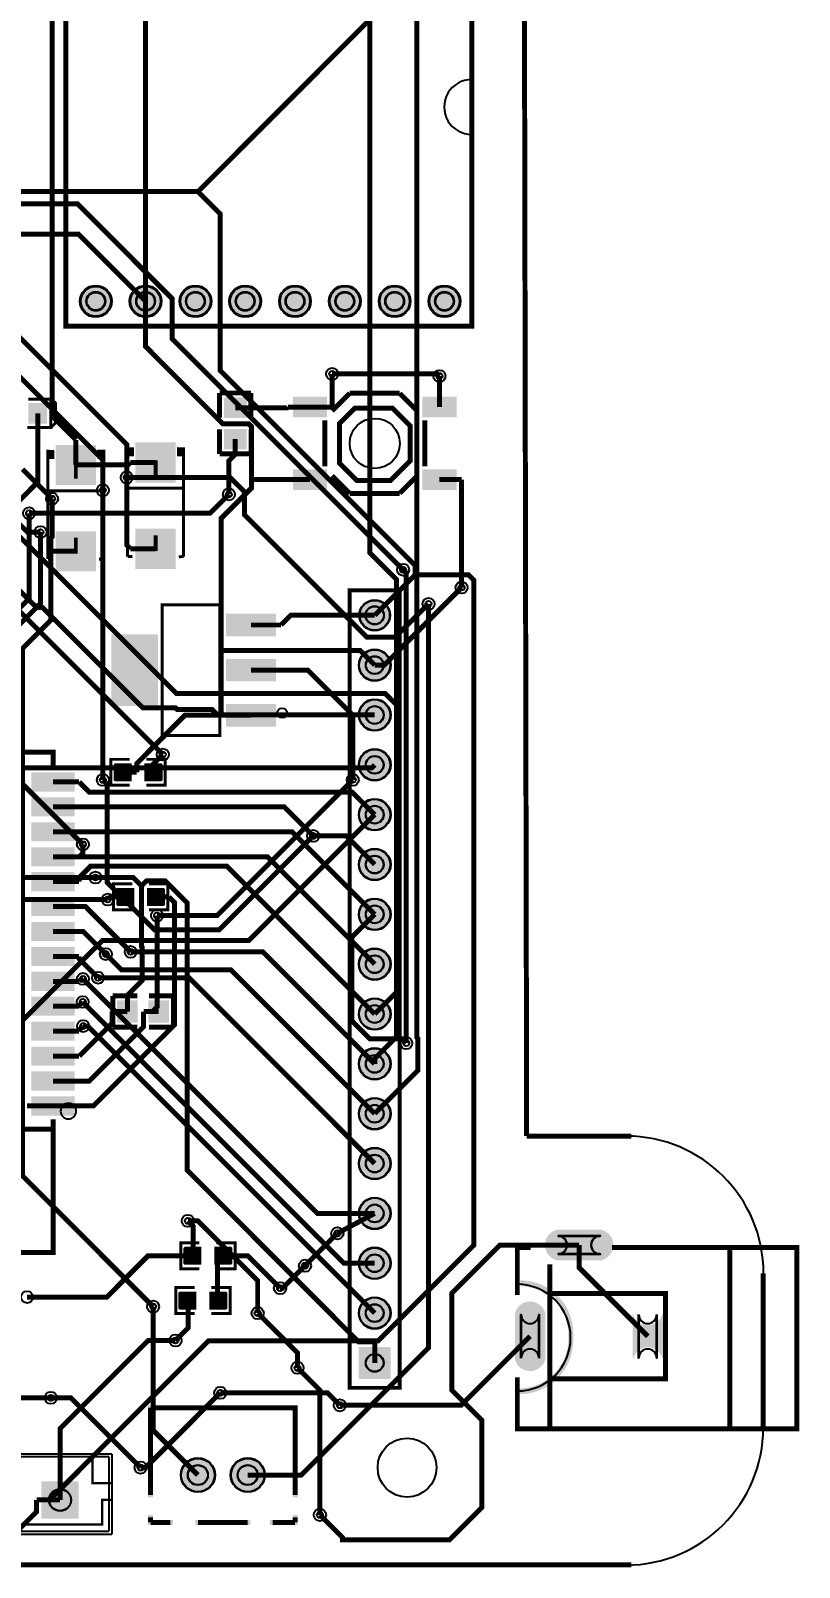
# Model space of a CAD drawing. Header units: millimetres. Extents: x -90 to -2, y -24 to 97.
# Drawn here: x -41.5 to -2.4, y -24.1 to 54.2 of the extents above; entities that cross this region are included whole.
import ezdxf

# ---------------------------------------------------------------- set-up
doc = ezdxf.new("R2010")
doc.units = ezdxf.units.MM
for name, color, linetype, true_color in [('BoardOutLine', 7, 'Continuous', 0xff00ff), ('BottomLayer', 7, 'Continuous', 0x0000ff), ('BottomSolderMaskLayer', 7, 'Continuous', 0xaa00ff), ('Document', 7, 'Continuous', 0xffffff), ('Hole', 7, 'Continuous', 0x222222), ('Multi-Layer', 7, 'Continuous', 0xc0c0c0), ('TopLayer', 7, 'Continuous', 0xff0000), ('TopPasteMaskLayer', 7, 'Continuous', 0x808080), ('TopSilkLayer', 7, 'Continuous', 0xffcc00), ('TopSolderMaskLayer', 7, 'Continuous', 0x800080)]:
    doc.layers.add(name, color=color, linetype=linetype, true_color=true_color)

msp = doc.modelspace()

# ---------------------------------------------------------------- hatches: boundary and pattern name
at = {"layer": 'BottomSolderMaskLayer'}
for points in [[(-39.04, 40.386, 1), (-37.414, 40.386, 1)], [(-36.5, 40.386, 1), (-34.874, 40.386, 1)], [(-33.96, 40.386, 1), (-32.334, 40.386, 1)], [(-31.42, 40.386, 1), (-29.794, 40.386, 1)], [(-28.88, 40.386, 1), (-27.254, 40.386, 1)], [(-26.34, 40.386, 1), (-24.714, 40.386, 1)], [(-23.8, 40.386, 1), (-22.174, 40.386, 1)], [(-21.26, 40.386, 1), (-19.634, 40.386, 1)], [(-24.79, 24.384, 1), (-23.216, 24.384, 1)], [(-24.816, 21.844, 1), (-23.19, 21.844, 1)], [(-24.816, 19.304, 1), (-23.19, 19.304, 1)], [(-24.816, 16.764, 1), (-23.19, 16.764, 1)], [(-24.816, 14.224, 1), (-23.19, 14.224, 1)], [(-24.816, 11.684, 1), (-23.19, 11.684, 1)], [(-24.816, 9.144, 1), (-23.19, 9.144, 1)], [(-24.816, 6.604, 1), (-23.19, 6.604, 1)], [(-24.816, 4.064, 1), (-23.19, 4.064, 1)], [(-24.816, 1.524, 1), (-23.19, 1.524, 1)], [(-24.816, -1.016, 1), (-23.19, -1.016, 1)], [(-24.816, -3.556, 1), (-23.19, -3.556, 1)], [(-24.816, -6.096, 1), (-23.19, -6.096, 1)], [(-14.719, -8.483, -0.785398), (-14.719, -6.932), (-12.444, -6.932, -0.785398), (-12.444, -8.483)], [(-24.816, -8.636, 1), (-23.19, -8.636, 1)], [(-24.816, -11.176, 1), (-23.19, -11.176, 1)], [(-15.305, -13.524, -0.785398), (-16.856, -13.524), (-16.856, -11.193, -0.785398), (-15.305, -11.193)], [(-9.306, -11.193, -0.785398), (-10.857, -11.193), (-10.857, -13.524, -0.785398), (-9.306, -13.524)], [(-24.816, -14.529), (-24.816, -12.903), (-23.19, -12.903), (-23.19, -14.529)], [(-33.895, -19.431, 1), (-32.145, -19.431, 1)], [(-31.355, -19.431, 1), (-29.605, -19.431, 1)], [(-39.095, -21.651), (-40.995, -21.651), (-40.995, -19.751), (-39.095, -19.751)]]:
    msp.add_hatch(color=256, dxfattribs=at).paths.add_polyline_path(points)
at = {"layer": 'Document'}
for points in [[(-39.344, 32.163), (-39.142, 32.163), (-39.142, 31.353), (-39.344, 31.353)], [(-35.28, 32.29), (-35.078, 32.29), (-35.078, 31.48), (-35.28, 31.48)], [(-39.344, 27.528), (-39.142, 27.528), (-39.142, 28.338), (-39.344, 28.338)], [(-35.28, 27.655), (-35.078, 27.655), (-35.078, 28.465), (-35.28, 28.465)], [(-39.918, 27.831), (-38.568, 27.831), (-38.568, 28.034), (-39.918, 28.034)], [(-35.854, 27.958), (-34.504, 27.958), (-34.504, 28.161), (-35.854, 28.161)], [(-16.631, -15.008), (-16.559, -15.007), (-16.488, -15.004), (-16.417, -14.999), (-16.346, -14.992), (-16.275, -14.983), (-16.204, -14.972), (-16.134, -14.959), (-16.065, -14.943), (-15.995, -14.926), (-15.926, -14.907), (-15.858, -14.886), (-15.791, -14.863), (-15.724, -14.838), (-15.658, -14.811), (-15.592, -14.782), (-15.528, -14.752), (-15.464, -14.719), (-15.401, -14.685), (-15.34, -14.649), (-15.279, -14.612), (-15.22, -14.572), (-15.161, -14.531), (-15.104, -14.488), (-15.048, -14.444), (-14.994, -14.398), (-14.94, -14.35), (-14.888, -14.301), (-14.838, -14.251), (-14.789, -14.199), (-14.741, -14.146), (-14.695, -14.091), (-14.651, -14.035), (-14.608, -13.978), (-14.567, -13.92), (-14.528, -13.86), (-14.49, -13.799), (-14.454, -13.738), (-14.42, -13.675), (-14.387, -13.611), (-14.357, -13.547), (-14.328, -13.482), (-14.301, -13.415), (-14.276, -13.349), (-14.253, -13.281), (-14.232, -13.213), (-14.213, -13.144), (-14.196, -13.075), (-14.181, -13.005), (-14.167, -12.935), (-14.156, -12.864), (-14.147, -12.793), (-14.14, -12.722), (-14.135, -12.651), (-14.132, -12.58), (-14.131, -12.508), (-14.131, -12.358), (-14.131, -12.258), (-14.132, -12.187), (-14.135, -12.116), (-14.14, -12.045), (-14.147, -11.974), (-14.157, -11.903), (-14.168, -11.833), (-14.181, -11.763), (-14.197, -11.693), (-14.214, -11.624), (-14.234, -11.556), (-14.255, -11.488), (-14.279, -11.42), (-14.304, -11.354), (-14.331, -11.288), (-14.36, -11.223), (-14.391, -11.159), (-14.424, -11.096), (-14.459, -11.033), (-14.496, -10.972), (-14.534, -10.912), (-14.574, -10.853), (-14.616, -10.795), (-14.659, -10.739), (-14.704, -10.684), (-14.751, -10.63), (-14.799, -10.577), (-14.848, -10.526), (-14.899, -10.476), (-14.952, -10.428), (-15.006, -10.382), (-15.061, -10.337), (-15.118, -10.293), (-15.176, -10.251), (-15.234, -10.211), (-15.295, -10.173), (-15.356, -10.137), (-15.418, -10.102), (-15.481, -10.069), (-15.545, -10.038), (-15.61, -10.009), (-15.676, -9.982), (-15.743, -9.956), (-15.81, -9.933), (-15.878, -9.911), (-15.947, -9.892), (-16.016, -9.874), (-16.085, -9.859), (-16.155, -9.846), (-16.226, -9.834), (-16.296, -9.825), (-16.367, -9.818), (-16.438, -9.813), (-16.51, -9.809), (-16.581, -9.808), (-16.581, -9.508), (-16.506, -9.509), (-16.432, -9.513), (-16.358, -9.518), (-16.284, -9.525), (-16.21, -9.534), (-16.136, -9.545), (-16.063, -9.558), (-15.99, -9.574), (-15.918, -9.591), (-15.846, -9.61), (-15.775, -9.632), (-15.704, -9.655), (-15.634, -9.68), (-15.565, -9.707), (-15.496, -9.736), (-15.428, -9.767), (-15.362, -9.799), (-15.296, -9.834), (-15.231, -9.87), (-15.167, -9.908), (-15.104, -9.948), (-15.042, -9.99), (-14.982, -10.033), (-14.922, -10.078), (-14.864, -10.124), (-14.808, -10.172), (-14.752, -10.222), (-14.698, -10.273), (-14.645, -10.326), (-14.594, -10.38), (-14.545, -10.435), (-14.497, -10.492), (-14.45, -10.55), (-14.405, -10.609), (-14.362, -10.67), (-14.32, -10.732), (-14.281, -10.794), (-14.243, -10.858), (-14.206, -10.923), (-14.172, -10.989), (-14.139, -11.056), (-14.108, -11.124), (-14.079, -11.192), (-14.052, -11.262), (-14.027, -11.332), (-14.004, -11.402), (-13.983, -11.474), (-13.963, -11.546), (-13.946, -11.618), (-13.931, -11.691), (-13.918, -11.764), (-13.906, -11.838), (-13.897, -11.911), (-13.89, -11.985), (-13.885, -12.06), (-13.882, -12.134), (-13.881, -12.208), (-13.881, -12.358), (-13.881, -12.558), (-13.882, -12.634), (-13.885, -12.71), (-13.89, -12.785), (-13.897, -12.861), (-13.907, -12.936), (-13.918, -13.011), (-13.932, -13.086), (-13.947, -13.16), (-13.965, -13.233), (-13.985, -13.307), (-14.006, -13.379), (-14.03, -13.451), (-14.055, -13.523), (-14.083, -13.593), (-14.112, -13.663), (-14.144, -13.732), (-14.177, -13.8), (-14.212, -13.867), (-14.249, -13.933), (-14.288, -13.998), (-14.329, -14.062), (-14.371, -14.125), (-14.415, -14.187), (-14.461, -14.247), (-14.508, -14.307), (-14.557, -14.364), (-14.608, -14.421), (-14.66, -14.476), (-14.713, -14.53), (-14.768, -14.582), (-14.825, -14.632), (-14.883, -14.681), (-14.942, -14.729), (-15.002, -14.774), (-15.064, -14.818), (-15.127, -14.861), (-15.191, -14.901), (-15.256, -14.94), (-15.322, -14.977), (-15.389, -15.012), (-15.457, -15.045), (-15.526, -15.077), (-15.596, -15.106), (-15.667, -15.134), (-15.738, -15.159), (-15.81, -15.183), (-15.882, -15.205), (-15.956, -15.224), (-16.029, -15.242), (-16.104, -15.257), (-16.178, -15.271), (-16.253, -15.282), (-16.328, -15.292), (-16.404, -15.299), (-16.479, -15.304), (-16.555, -15.307), (-16.631, -15.308)], [(-35.56, -20.574), (-35.56, -15.875), (-27.94, -15.875), (-27.94, -20.574), (-28.194, -20.574), (-28.194, -16.129), (-35.306, -16.129), (-35.306, -20.574)], [(-34.29, -21.971), (-35.56, -21.971), (-35.56, -21.463), (-35.306, -21.463), (-35.306, -21.717), (-34.29, -21.717)], [(-33.147, -21.971), (-33.147, -21.717), (-30.353, -21.717), (-30.353, -21.971)], [(-29.337, -21.971), (-27.94, -21.971), (-27.94, -21.463), (-28.194, -21.463), (-28.194, -21.717), (-29.337, -21.717)]]:
    msp.add_hatch(color=256, dxfattribs=at).paths.add_polyline_path(points)
at = {"layer": 'Multi-Layer'}
for points in [[(-38.989, 40.386, 1), (-37.465, 40.386, 1)], [(-36.449, 40.386, 1), (-34.925, 40.386, 1)], [(-33.909, 40.386, 1), (-32.385, 40.386, 1)], [(-31.369, 40.386, 1), (-29.845, 40.386, 1)], [(-28.829, 40.386, 1), (-27.305, 40.386, 1)], [(-26.289, 40.386, 1), (-24.765, 40.386, 1)], [(-23.749, 40.386, 1), (-22.225, 40.386, 1)], [(-21.209, 40.386, 1), (-19.685, 40.386, 1)], [(-24.765, 24.384, 1), (-23.241, 24.384, 1)], [(-24.79, 21.844, 1), (-23.216, 21.844, 1)], [(-24.79, 19.304, 1), (-23.216, 19.304, 1)], [(-24.79, 16.764, 1), (-23.216, 16.764, 1)], [(-24.79, 14.224, 1), (-23.216, 14.224, 1)], [(-24.79, 11.684, 1), (-23.216, 11.684, 1)], [(-24.79, 9.144, 1), (-23.216, 9.144, 1)], [(-24.79, 6.604, 1), (-23.216, 6.604, 1)], [(-24.79, 4.064, 1), (-23.216, 4.064, 1)], [(-24.79, 1.524, 1), (-23.216, 1.524, 1)], [(-24.79, -1.016, 1), (-23.216, -1.016, 1)], [(-24.79, -3.556, 1), (-23.216, -3.556, 1)], [(-24.79, -6.096, 1), (-23.216, -6.096, 1)], [(-14.681, -8.458, -0.785398), (-14.681, -6.958), (-12.481, -6.958, -0.785398), (-12.481, -8.458)], [(-24.79, -8.636, 1), (-23.216, -8.636, 1)], [(-24.79, -11.176, 1), (-23.216, -11.176, 1)], [(-15.331, -13.508, -0.785398), (-16.831, -13.508), (-16.831, -11.208, -0.785398), (-15.331, -11.208)], [(-9.331, -11.208, -0.785398), (-10.831, -11.208), (-10.831, -13.508, -0.785398), (-9.331, -13.508)], [(-24.79, -14.503), (-24.79, -12.929), (-23.216, -12.929), (-23.216, -14.503)], [(-33.87, -19.431, 1), (-32.17, -19.431, 1)], [(-31.33, -19.431, 1), (-29.63, -19.431, 1)], [(-39.121, -21.626), (-40.97, -21.626), (-40.97, -19.776), (-39.121, -19.776)]]:
    msp.add_hatch(color=256, dxfattribs=at).paths.add_polyline_path(points)
at = {"layer": 'TopLayer'}
for points in [[(-30.565, 35.463), (-30.565, 34.463), (-31.665, 34.463), (-31.665, 35.463)], [(-28.153, 35.496), (-26.453, 35.496), (-26.453, 34.496), (-28.153, 34.496)], [(-21.553, 35.497), (-19.853, 35.497), (-19.853, 34.497), (-21.553, 34.497)], [(-40.737, 35.171), (-40.737, 34.171), (-41.637, 34.171), (-41.637, 35.171)], [(-30.565, 33.863), (-30.565, 32.863), (-31.665, 32.863), (-31.665, 33.863)], [(-40.243, 31.045), (-40.243, 33.045), (-38.243, 33.045), (-38.243, 31.045)], [(-36.179, 31.172), (-36.179, 33.172), (-34.179, 33.172), (-34.179, 31.172)], [(-28.153, 31.797), (-26.453, 31.797), (-26.453, 30.797), (-28.153, 30.797)], [(-21.553, 31.797), (-19.853, 31.797), (-19.853, 30.797), (-21.553, 30.797)], [(-40.243, 26.645), (-40.243, 28.645), (-38.243, 28.645), (-38.243, 26.645)], [(-36.179, 26.772), (-36.179, 28.772), (-34.179, 28.772), (-34.179, 26.772)], [(-31.554, 24.44), (-29.054, 24.44), (-29.054, 23.34), (-31.554, 23.34)], [(-35.074, 23.39), (-35.074, 19.79), (-37.414, 19.79), (-37.414, 23.39)], [(-31.554, 22.14), (-29.054, 22.14), (-29.054, 21.04), (-31.554, 21.04)], [(-31.554, 19.84), (-29.054, 19.84), (-29.054, 18.74), (-31.554, 18.74)], [(-36.418, 15.951), (-36.418, 16.815), (-37.225, 16.815), (-37.225, 15.951)], [(-35.718, 15.951), (-35.718, 16.815), (-34.912, 16.815), (-34.912, 15.951)], [(-41.453, 15.415), (-41.453, 16.365), (-39.353, 16.365), (-39.353, 15.415)], [(-41.453, 14.145), (-41.453, 15.095), (-39.353, 15.095), (-39.353, 14.145)], [(-41.453, 12.874), (-41.453, 13.825), (-39.353, 13.825), (-39.353, 12.874)], [(-41.453, 11.604), (-41.453, 12.555), (-39.353, 12.555), (-39.353, 11.604)], [(-41.453, 10.334), (-41.453, 11.285), (-39.353, 11.285), (-39.353, 10.334)], [(-36.291, 10.465), (-36.291, 9.601), (-37.098, 9.601), (-37.098, 10.465)], [(-35.591, 10.465), (-35.591, 9.601), (-34.785, 9.601), (-34.785, 10.465)], [(-41.453, 9.064), (-41.453, 10.015), (-39.353, 10.015), (-39.353, 9.064)], [(-41.453, 7.794), (-41.453, 8.745), (-39.353, 8.745), (-39.353, 7.794)], [(-41.453, 6.524), (-41.453, 7.474), (-39.353, 7.474), (-39.353, 6.524)], [(-41.453, 5.254), (-41.453, 6.204), (-39.353, 6.204), (-39.353, 5.254)], [(-41.453, 3.984), (-41.453, 4.934), (-39.353, 4.934), (-39.353, 3.984)], [(-37.114, 4.741), (-36.114, 4.741), (-36.114, 3.641), (-37.114, 3.641)], [(-35.514, 4.741), (-34.514, 4.741), (-34.514, 3.641), (-35.514, 3.641)], [(-41.453, 2.714), (-41.453, 3.664), (-39.353, 3.664), (-39.353, 2.714)], [(-41.453, 1.444), (-41.453, 2.394), (-39.353, 2.394), (-39.353, 1.444)], [(-41.453, 0.174), (-41.453, 1.124), (-39.353, 1.124), (-39.353, 0.174)], [(-41.453, -1.096), (-41.453, -0.146), (-39.353, -0.146), (-39.353, -1.096)], [(-32.862, -8.687), (-32.862, -7.823), (-33.669, -7.823), (-33.669, -8.687)], [(-32.162, -8.687), (-32.162, -7.823), (-31.356, -7.823), (-31.356, -8.687)], [(-33.116, -10.109), (-33.116, -10.973), (-33.923, -10.973), (-33.923, -10.109)], [(-32.416, -10.109), (-32.416, -10.973), (-31.61, -10.973), (-31.61, -10.109)]]:
    msp.add_hatch(color=256, dxfattribs=at).paths.add_polyline_path(points)
at = {"layer": 'TopPasteMaskLayer'}
for points in [[(-30.565, 35.463), (-30.565, 34.463), (-31.665, 34.463), (-31.665, 35.463)], [(-28.153, 35.496), (-26.453, 35.496), (-26.453, 34.496), (-28.153, 34.496)], [(-21.553, 35.497), (-19.853, 35.497), (-19.853, 34.497), (-21.553, 34.497)], [(-40.737, 35.171), (-40.737, 34.171), (-41.637, 34.171), (-41.637, 35.171)], [(-30.565, 33.863), (-30.565, 32.863), (-31.665, 32.863), (-31.665, 33.863)], [(-40.243, 31.045), (-40.243, 33.045), (-38.243, 33.045), (-38.243, 31.045)], [(-36.179, 31.172), (-36.179, 33.172), (-34.179, 33.172), (-34.179, 31.172)], [(-28.153, 31.797), (-26.453, 31.797), (-26.453, 30.797), (-28.153, 30.797)], [(-21.553, 31.797), (-19.853, 31.797), (-19.853, 30.797), (-21.553, 30.797)], [(-40.243, 26.645), (-40.243, 28.645), (-38.243, 28.645), (-38.243, 26.645)], [(-36.179, 26.772), (-36.179, 28.772), (-34.179, 28.772), (-34.179, 26.772)], [(-31.554, 24.44), (-29.054, 24.44), (-29.054, 23.34), (-31.554, 23.34)], [(-35.074, 23.39), (-35.074, 19.79), (-37.414, 19.79), (-37.414, 23.39)], [(-31.554, 22.14), (-29.054, 22.14), (-29.054, 21.04), (-31.554, 21.04)], [(-31.554, 19.84), (-29.054, 19.84), (-29.054, 18.74), (-31.554, 18.74)], [(-37.263, 15.933), (-36.463, 15.933), (-36.413, 15.983), (-36.413, 16.211), (-36.783, 16.211), (-36.783, 16.541), (-36.413, 16.541), (-36.413, 16.783), (-36.463, 16.833), (-37.263, 16.833), (-37.313, 16.783), (-37.313, 15.983)], [(-34.873, 16.833), (-35.673, 16.833), (-35.723, 16.783), (-35.723, 16.555), (-35.353, 16.555), (-35.353, 16.225), (-35.723, 16.225), (-35.723, 15.983), (-35.673, 15.933), (-34.873, 15.933), (-34.823, 15.983), (-34.823, 16.783)], [(-41.453, 15.415), (-41.453, 16.365), (-39.353, 16.365), (-39.353, 15.415)], [(-41.453, 14.145), (-41.453, 15.095), (-39.353, 15.095), (-39.353, 14.145)], [(-41.453, 12.874), (-41.453, 13.825), (-39.353, 13.825), (-39.353, 12.874)], [(-41.453, 11.604), (-41.453, 12.555), (-39.353, 12.555), (-39.353, 11.604)], [(-41.453, 10.334), (-41.453, 11.285), (-39.353, 11.285), (-39.353, 10.334)], [(-37.136, 9.583), (-36.336, 9.583), (-36.286, 9.633), (-36.286, 9.861), (-36.656, 9.861), (-36.656, 10.191), (-36.286, 10.191), (-36.286, 10.433), (-36.336, 10.483), (-37.136, 10.483), (-37.186, 10.433), (-37.186, 9.633)], [(-34.746, 10.483), (-35.546, 10.483), (-35.596, 10.433), (-35.596, 10.205), (-35.226, 10.205), (-35.226, 9.875), (-35.596, 9.875), (-35.596, 9.633), (-35.546, 9.583), (-34.746, 9.583), (-34.696, 9.633), (-34.696, 10.433)], [(-41.453, 9.064), (-41.453, 10.015), (-39.353, 10.015), (-39.353, 9.064)], [(-41.453, 7.794), (-41.453, 8.745), (-39.353, 8.745), (-39.353, 7.794)], [(-41.453, 6.524), (-41.453, 7.474), (-39.353, 7.474), (-39.353, 6.524)], [(-41.453, 5.254), (-41.453, 6.204), (-39.353, 6.204), (-39.353, 5.254)], [(-41.453, 3.984), (-41.453, 4.934), (-39.353, 4.934), (-39.353, 3.984)], [(-37.114, 4.741), (-36.114, 4.741), (-36.114, 3.641), (-37.114, 3.641)], [(-35.514, 4.741), (-34.514, 4.741), (-34.514, 3.641), (-35.514, 3.641)], [(-41.453, 2.714), (-41.453, 3.664), (-39.353, 3.664), (-39.353, 2.714)], [(-41.453, 1.444), (-41.453, 2.394), (-39.353, 2.394), (-39.353, 1.444)], [(-41.453, 0.174), (-41.453, 1.124), (-39.353, 1.124), (-39.353, 0.174)], [(-41.453, -1.096), (-41.453, -0.146), (-39.353, -0.146), (-39.353, -1.096)], [(-33.707, -8.705), (-32.907, -8.705), (-32.857, -8.655), (-32.857, -8.427), (-33.227, -8.427), (-33.227, -8.097), (-32.857, -8.097), (-32.857, -7.855), (-32.907, -7.805), (-33.707, -7.805), (-33.757, -7.855), (-33.757, -8.655)], [(-31.317, -7.805), (-32.117, -7.805), (-32.167, -7.855), (-32.167, -8.083), (-31.797, -8.083), (-31.797, -8.413), (-32.167, -8.413), (-32.167, -8.655), (-32.117, -8.705), (-31.317, -8.705), (-31.267, -8.655), (-31.267, -7.855)], [(-33.961, -10.991), (-33.161, -10.991), (-33.111, -10.941), (-33.111, -10.713), (-33.481, -10.713), (-33.481, -10.383), (-33.111, -10.383), (-33.111, -10.141), (-33.161, -10.091), (-33.961, -10.091), (-34.011, -10.141), (-34.011, -10.941)], [(-31.571, -10.091), (-32.371, -10.091), (-32.421, -10.141), (-32.421, -10.369), (-32.051, -10.369), (-32.051, -10.699), (-32.421, -10.699), (-32.421, -10.941), (-32.371, -10.991), (-31.571, -10.991), (-31.521, -10.941), (-31.521, -10.141)]]:
    msp.add_hatch(color=256, dxfattribs=at).paths.add_polyline_path(points)
at = {"layer": 'TopSilkLayer'}
for points in [[(-36.275, 32.484), (-36.682, 32.485), (-36.677, 32.945), (-36.275, 32.941)], [(-33.677, 32.492), (-34.083, 32.493), (-34.079, 32.953), (-33.677, 32.949)], [(-40.339, 32.357), (-40.746, 32.358), (-40.741, 32.818), (-40.339, 32.814)], [(-37.741, 32.365), (-38.147, 32.366), (-38.143, 32.826), (-37.741, 32.822)]]:
    msp.add_hatch(color=256, dxfattribs=at).paths.add_polyline_path(points)
at = {"layer": 'TopSolderMaskLayer'}
for points in [[(-39.04, 40.386, 1), (-37.414, 40.386, 1)], [(-36.5, 40.386, 1), (-34.874, 40.386, 1)], [(-33.96, 40.386, 1), (-32.334, 40.386, 1)], [(-31.42, 40.386, 1), (-29.794, 40.386, 1)], [(-28.88, 40.386, 1), (-27.254, 40.386, 1)], [(-26.34, 40.386, 1), (-24.714, 40.386, 1)], [(-23.8, 40.386, 1), (-22.174, 40.386, 1)], [(-21.26, 40.386, 1), (-19.634, 40.386, 1)], [(-30.537, 35.486), (-30.537, 34.44), (-31.693, 34.44), (-31.693, 35.486)], [(-28.178, 35.522), (-26.428, 35.522), (-26.428, 34.471), (-28.178, 34.471)], [(-21.578, 35.523), (-19.828, 35.523), (-19.828, 34.472), (-21.578, 34.472)], [(-40.714, 35.199), (-40.714, 34.143), (-41.66, 34.143), (-41.66, 35.199)], [(-30.537, 33.886), (-30.537, 32.84), (-31.693, 32.84), (-31.693, 33.886)], [(-40.268, 31.02), (-40.268, 33.07), (-38.218, 33.07), (-38.218, 31.02)], [(-36.204, 31.147), (-36.204, 33.197), (-34.154, 33.197), (-34.154, 31.147)], [(-28.178, 31.822), (-26.428, 31.822), (-26.428, 30.771), (-28.178, 30.771)], [(-21.578, 31.822), (-19.828, 31.822), (-19.828, 30.771), (-21.578, 30.771)], [(-40.268, 26.62), (-40.268, 28.67), (-38.218, 28.67), (-38.218, 26.62)], [(-36.204, 26.747), (-36.204, 28.797), (-34.154, 28.797), (-34.154, 26.747)], [(-24.79, 24.384, 1), (-23.216, 24.384, 1)], [(-31.579, 24.465), (-29.029, 24.465), (-29.029, 23.315), (-31.579, 23.315)], [(-35.049, 23.415), (-35.049, 19.765), (-37.439, 19.765), (-37.439, 23.415)], [(-31.579, 22.165), (-29.029, 22.165), (-29.029, 21.015), (-31.579, 21.015)], [(-24.816, 21.844, 1), (-23.19, 21.844, 1)], [(-31.579, 19.865), (-29.029, 19.865), (-29.029, 18.715), (-31.579, 18.715)], [(-24.816, 19.304, 1), (-23.19, 19.304, 1)], [(-24.816, 16.764, 1), (-23.19, 16.764, 1)], [(-36.393, 15.926), (-36.393, 16.84), (-37.25, 16.84), (-37.25, 15.926)], [(-35.743, 15.926), (-35.743, 16.84), (-34.886, 16.84), (-34.886, 15.926)], [(-41.509, 15.403), (-41.509, 16.376), (-39.297, 16.376), (-39.297, 15.403)], [(-41.509, 14.133), (-41.509, 15.106), (-39.297, 15.106), (-39.297, 14.133)], [(-24.816, 14.224, 1), (-23.19, 14.224, 1)], [(-41.509, 12.863), (-41.509, 13.836), (-39.297, 13.836), (-39.297, 12.863)], [(-41.509, 11.593), (-41.509, 12.566), (-39.297, 12.566), (-39.297, 11.593)], [(-24.816, 11.684, 1), (-23.19, 11.684, 1)], [(-41.509, 10.323), (-41.509, 11.296), (-39.297, 11.296), (-39.297, 10.323)], [(-36.266, 10.49), (-36.266, 9.576), (-37.123, 9.576), (-37.123, 10.49)], [(-35.616, 10.49), (-35.616, 9.576), (-34.759, 9.576), (-34.759, 10.49)], [(-41.509, 9.053), (-41.509, 10.026), (-39.297, 10.026), (-39.297, 9.053)], [(-24.816, 9.144, 1), (-23.19, 9.144, 1)], [(-41.509, 7.783), (-41.509, 8.756), (-39.297, 8.756), (-39.297, 7.783)], [(-41.509, 6.513), (-41.509, 7.486), (-39.297, 7.486), (-39.297, 6.513)], [(-24.816, 6.604, 1), (-23.19, 6.604, 1)], [(-41.509, 5.243), (-41.509, 6.216), (-39.297, 6.216), (-39.297, 5.243)], [(-41.509, 3.973), (-41.509, 4.946), (-39.297, 4.946), (-39.297, 3.973)], [(-37.139, 4.766), (-36.089, 4.766), (-36.089, 3.616), (-37.139, 3.616)], [(-35.539, 4.766), (-34.489, 4.766), (-34.489, 3.616), (-35.539, 3.616)], [(-24.816, 4.064, 1), (-23.19, 4.064, 1)], [(-41.509, 2.703), (-41.509, 3.676), (-39.297, 3.676), (-39.297, 2.703)], [(-41.509, 1.433), (-41.509, 2.406), (-39.297, 2.406), (-39.297, 1.433)], [(-24.816, 1.524, 1), (-23.19, 1.524, 1)], [(-41.509, 0.163), (-41.509, 1.136), (-39.297, 1.136), (-39.297, 0.163)], [(-41.509, -1.107), (-41.509, -0.134), (-39.297, -0.134), (-39.297, -1.107)], [(-24.816, -1.016, 1), (-23.19, -1.016, 1)], [(-24.816, -3.556, 1), (-23.19, -3.556, 1)], [(-24.816, -6.096, 1), (-23.19, -6.096, 1)], [(-14.719, -8.483, -0.785398), (-14.719, -6.932), (-12.444, -6.932, -0.785398), (-12.444, -8.483)], [(-32.837, -8.712), (-32.837, -7.798), (-33.694, -7.798), (-33.694, -8.712)], [(-32.187, -8.712), (-32.187, -7.798), (-31.33, -7.798), (-31.33, -8.712)], [(-24.816, -8.636, 1), (-23.19, -8.636, 1)], [(-33.091, -10.084), (-33.091, -10.998), (-33.948, -10.998), (-33.948, -10.084)], [(-32.441, -10.084), (-32.441, -10.998), (-31.584, -10.998), (-31.584, -10.084)], [(-24.816, -11.176, 1), (-23.19, -11.176, 1)], [(-15.305, -13.524, -0.785398), (-16.856, -13.524), (-16.856, -11.193, -0.785398), (-15.305, -11.193)], [(-9.306, -11.193, -0.785398), (-10.857, -11.193), (-10.857, -13.524, -0.785398), (-9.306, -13.524)], [(-24.816, -14.529), (-24.816, -12.903), (-23.19, -12.903), (-23.19, -14.529)], [(-33.895, -19.431, 1), (-32.145, -19.431, 1)], [(-31.355, -19.431, 1), (-29.605, -19.431, 1)], [(-39.095, -21.651), (-40.995, -21.651), (-40.995, -19.751), (-39.095, -19.751)]]:
    msp.add_hatch(color=256, dxfattribs=at).paths.add_polyline_path(points)

# ---------------------------------------------------------------- linework, layer by layer
at = {"layer": 'BoardOutLine', "const_width": 0.254}
for points in [[(-16.383, 63.246), (-16.256, -2.159)], [(-10.922, -2.159), (-16.256, -2.159)], [(-4.191, -17.018), (-4.191, -9.144)], [(-10.922, -24.003), (-83.185, -24.003)]]:
    msp.add_lwpolyline(points, dxfattribs=at)
at = {"layer": 'BoardOutLine'}
for centre, start, end in [((-11.176, -9.159), 360, 90), ((-11.191, -17.018), 270, 0)]:
    msp.add_arc(centre, 7, start, end, dxfattribs=at)
at = {"layer": 'BottomLayer', "const_width": 0.254}
for points in [[(-33.02, 45.974), (-20.447, 58.547)], [(-52.451, 43.815), (-50.292, 45.974), (-33.02, 45.974)], [(-49.789, 45.361), (-39.172, 45.361), (-34.334, 40.523), (-34.334, 38.483), (-22.555, 26.704)], [(-21.946, 26.441), (-21.946, 26.923), (-31.877, 36.854), (-31.877, 44.831), (-33.02, 45.974)], [(-57.531, 43.815), (-34.117, 20.401), (-23.471, 20.401), (-22.81, 19.739), (-22.81, 5.257), (-24.003, 4.064)], [(-54.991, 43.815), (-54.991, 41.909), (-41.706, 28.623), (-41.044, 28.623)], [(-47.371, 43.815), (-36.647, 33.091), (-36.647, 31.408)], [(-35.687, 40.386), (-39.116, 43.815), (-44.831, 43.815)], [(-43.211, 37.645), (-37.866, 32.299), (-37.866, 30.753)], [(-26.174, 36.683), (-20.807, 36.683), (-20.703, 36.579)], [(-24.003, 19.304), (-32.02, 19.304), (-32.293, 19.577), (-34.076, 19.577), (-34.169, 19.671), (-35.826, 19.671), (-40.942, 24.786), (-41.153, 24.786), (-41.229, 24.862), (-41.324, 24.862), (-42.873, 26.41), (-50.113, 26.41), (-59.341, 35.639), (-64.765, 35.639), (-67.702, 32.702), (-70.553, 32.702), (-73.567, 35.716)], [(-41.961, 31.828), (-40.458, 30.325)], [(-36.647, 31.408), (-31.379, 31.408), (-30.647, 30.675), (-30.647, 29.51), (-24.404, 23.268), (-22.956, 23.268), (-21.259, 24.964)], [(-31.441, 30.546), (-32.403, 29.585), (-41.629, 29.585)], [(-40.586, -20.701), (-32.475, -12.59), (-23.829, -12.59), (-18.947, -7.708), (-18.947, 26.171), (-19.218, 26.441), (-21.946, 26.441)], [(-21.946, 26.441), (-24.003, 24.384)], [(-24.003, 21.844), (-23.527, 21.844), (-19.574, 25.798)], [(-34.807, 17.288), (-42.158, 24.639), (-74.013, 24.639)], [(-24.003, 16.764), (-24.159, 16.609), (-41.956, 16.609), (-44.581, 19.234), (-44.958, 19.234)], [(-57.145, 17.087), (-57.145, 15.123), (-53.042, 11.021), (-38.239, 11.021)], [(-42.542, 16.366), (-38.883, 12.708)], [(-27.144, 13.142), (-31.927, 8.358), (-35.234, 8.358), (-37.653, 10.778), (-37.653, 15.779), (-37.866, 15.992)], [(-35.102, 9.079), (-32.042, 9.079), (-25.124, 15.996)], [(-24.003, 14.224), (-30.408, 7.819), (-37.883, 7.819), (-44.958, 0.744), (-44.958, -12.636), (-49.829, -17.507), (-64.27, -17.507), (-65.405, -18.642)], [(-50.905, 8.909), (-49.914, 9.9), (-37.619, 9.9)], [(-22.394, 2.58), (-22.607, 2.794), (-24.244, 2.794), (-25.167, 3.717), (-25.167, 7.98), (-24.003, 9.144)], [(-24.003, -1.016), (-31.339, 6.32), (-36.914, 6.32), (-37.713, 7.119)], [(-24.003, 1.524), (-29.712, 7.234), (-36.448, 7.234)], [(-24.003, -6.096), (-26.933, -6.096), (-38.88, 5.852)], [(-38.113, 5.912), (-33.471, 5.912), (-24.003, -3.556)], [(-24.003, -8.636), (-25.581, -8.636), (-38.895, 4.678)], [(-24.003, -11.176), (-38.631, 3.452), (-38.871, 3.452)], [(-35.302, -10.848), (-41.955, -4.195), (-41.955, 0.49)], [(-25.908, -7.112), (-24.003, -6.096)], [(-29.972, -11.176), (-29.972, -9.525), (-33.02, -6.477), (-33.528, -6.477)], [(-28.829, -9.906), (-28.702, -9.906), (-27.559, -8.763)], [(-34.163, -12.573), (-35.56, -12.573), (-40.045, -17.058), (-40.045, -20.701)], [(-25.781, -15.875), (-19.597, -15.875), (-16.081, -12.358)], [(-26.797, -21.463), (-26.797, -15.113), (-27.94, -13.97)], [(-45.212, -15.494), (-40.513, -15.494)], [(-35.941, -19.05), (-35.687, -19.05), (-31.877, -15.24)], [(-61.701, -20.701), (-59.675, -22.727), (-42.673, -22.727), (-41.249, -21.303), (-41.249, -20.701)], [(-40.586, -20.701), (-41.249, -20.701)], [(-40.045, -20.701), (-40.586, -20.701)]]:
    msp.add_lwpolyline(points, dxfattribs=at)
at = {"layer": 'BottomSolderMaskLayer'}
for points in [[(-14.667, -7.243), (-12.496, -7.243)], [(-14.667, -8.174), (-12.496, -8.174)], [(-16.547, -13.473), (-16.547, -11.244)], [(-15.616, -13.473), (-15.616, -11.244)], [(-10.547, -11.244), (-10.547, -13.473)], [(-9.616, -11.244), (-9.616, -13.473)]]:
    msp.add_lwpolyline(points, close=True, dxfattribs=at)
for centre, radius in [((-38.227, 40.386), 0.813), ((-38.227, 40.386), 0.488), ((-35.687, 40.386), 0.813), ((-35.687, 40.386), 0.488), ((-33.147, 40.386), 0.813), ((-33.147, 40.386), 0.488), ((-30.607, 40.386), 0.813), ((-30.607, 40.386), 0.488), ((-28.067, 40.386), 0.813), ((-28.067, 40.386), 0.488), ((-25.527, 40.386), 0.813), ((-25.527, 40.386), 0.488), ((-22.987, 40.386), 0.813), ((-22.987, 40.386), 0.488), ((-20.447, 40.386), 0.813), ((-20.447, 40.386), 0.488), ((-24.003, 24.384), 0.787), ((-24.003, 24.384), 0.472), ((-24.003, 21.844), 0.813), ((-24.003, 21.844), 0.459), ((-24.003, 19.304), 0.813), ((-24.003, 19.304), 0.459), ((-24.003, 16.764), 0.813), ((-24.003, 16.764), 0.459), ((-24.003, 14.224), 0.813), ((-24.003, 14.224), 0.459), ((-24.003, 11.684), 0.813), ((-24.003, 11.684), 0.459), ((-24.003, 9.144), 0.813), ((-24.003, 9.144), 0.459), ((-24.003, 6.604), 0.813), ((-24.003, 6.604), 0.459), ((-24.003, 4.064), 0.813), ((-24.003, 4.064), 0.459), ((-24.003, 1.524), 0.813), ((-24.003, 1.524), 0.459), ((-24.003, -1.016), 0.813), ((-24.003, -1.016), 0.459), ((-24.003, -3.556), 0.813), ((-24.003, -3.556), 0.459), ((-24.003, -6.096), 0.813), ((-24.003, -6.096), 0.459), ((-24.003, -8.636), 0.813), ((-24.003, -8.636), 0.459), ((-24.003, -11.176), 0.813), ((-24.003, -11.176), 0.459), ((-24.003, -13.716), 0.459), ((-33.02, -19.431), 0.875), ((-30.48, -19.431), 0.875), ((-33.02, -19.431), 0.515), ((-30.48, -19.431), 0.515), ((-40.045, -20.701), 0.565)]:
    msp.add_circle(centre, radius, dxfattribs=at)
for centre, start, end in [((-14.667, -7.708), 270, 90), ((-12.496, -7.708), 90, 270), ((-16.082, -11.244), 180, 360), ((-10.082, -11.244), 180, 0), ((-16.082, -13.473), 360, 180), ((-10.082, -13.473), 0, 180)]:
    msp.add_arc(centre, 0.465, start, end, dxfattribs=at)
at = {"layer": 'Document', "const_width": 0.102}
for points in [[(-37.546, -18.501), (-47.543, -18.501)], [(-37.546, -22.301), (-37.546, -18.501)], [(-47.543, -22.301), (-37.546, -22.301)]]:
    msp.add_lwpolyline(points, dxfattribs=at)
at = {"layer": 'Document'}
msp.add_circle((-28.722, 19.402), 0.25, dxfattribs=at)
msp.add_arc((-39.624, -0.882), 0.4, 90, 89.35375, dxfattribs=at)
at = {"layer": 'Hole'}
for centre, radius in [((-26.174, 36.683), 0.153), ((-20.703, 36.579), 0.153), ((-36.647, 31.407), 0.153), ((-37.866, 30.753), 0.153), ((-31.441, 30.546), 0.153), ((-40.458, 30.325), 0.153), ((-41.629, 29.585), 0.153), ((-41.044, 28.623), 0.153), ((-22.555, 26.704), 0.153), ((-19.574, 25.798), 0.153), ((-21.259, 24.964), 0.153), ((-34.807, 17.288), 0.153), ((-37.866, 15.992), 0.153), ((-25.124, 15.996), 0.153), ((-38.883, 12.708), 0.153), ((-27.144, 13.142), 0.153), ((-38.239, 11.021), 0.153), ((-37.619, 9.9), 0.153), ((-35.102, 9.078), 0.153), ((-37.713, 7.119), 0.153), ((-36.448, 7.233), 0.153), ((-38.88, 5.852), 0.153), ((-38.113, 5.912), 0.153), ((-38.895, 4.678), 0.153), ((-38.871, 3.452), 0.153), ((-22.394, 2.58), 0.153), ((-33.528, -6.477), 0.155), ((-25.908, -7.112), 0.155), ((-27.559, -8.763), 0.155), ((-28.829, -9.906), 0.155), ((-35.302, -10.848), 0.153), ((-29.972, -11.176), 0.155), ((-34.163, -12.573), 0.155), ((-27.94, -13.97), 0.155), ((-40.513, -15.494), 0.155), ((-31.877, -15.24), 0.155), ((-25.781, -15.875), 0.155), ((-35.941, -19.05), 0.155), ((-26.797, -21.463), 0.155)]:
    msp.add_circle(centre, radius, dxfattribs=at)
at = {"layer": 'Multi-Layer'}
for points in [[(-14.631, -7.258), (-12.531, -7.258)], [(-14.631, -8.158), (-12.531, -8.158)], [(-16.532, -13.458), (-16.532, -11.258)], [(-15.632, -13.458), (-15.632, -11.258)], [(-10.532, -11.258), (-10.532, -13.458)], [(-9.632, -11.258), (-9.632, -13.458)]]:
    msp.add_lwpolyline(points, close=True, dxfattribs=at)
for centre, radius in [((-38.227, 40.386), 0.762), ((-38.227, 40.386), 0.457), ((-35.687, 40.386), 0.762), ((-35.687, 40.386), 0.457), ((-33.147, 40.386), 0.762), ((-33.147, 40.386), 0.457), ((-30.607, 40.386), 0.762), ((-30.607, 40.386), 0.457), ((-28.067, 40.386), 0.762), ((-28.067, 40.386), 0.457), ((-25.527, 40.386), 0.762), ((-25.527, 40.386), 0.457), ((-22.987, 40.386), 0.762), ((-22.987, 40.386), 0.457), ((-20.447, 40.386), 0.762), ((-20.447, 40.386), 0.457), ((-26.174, 36.683), 0.305), ((-20.703, 36.579), 0.305), ((-36.647, 31.407), 0.305), ((-40.458, 30.325), 0.305), ((-37.866, 30.753), 0.305), ((-31.441, 30.546), 0.305), ((-41.629, 29.585), 0.305), ((-41.044, 28.623), 0.305), ((-22.555, 26.704), 0.305), ((-19.574, 25.798), 0.305), ((-24.003, 24.384), 0.762), ((-21.259, 24.964), 0.305), ((-24.003, 24.384), 0.457), ((-24.003, 21.844), 0.787), ((-24.003, 21.844), 0.445), ((-24.003, 19.304), 0.787), ((-24.003, 19.304), 0.445), ((-34.807, 17.288), 0.305), ((-24.003, 16.764), 0.787), ((-24.003, 16.764), 0.445), ((-37.866, 15.992), 0.305), ((-25.124, 15.996), 0.305), ((-24.003, 14.224), 0.787), ((-24.003, 14.224), 0.445), ((-27.144, 13.142), 0.305), ((-38.883, 12.708), 0.305), ((-24.003, 11.684), 0.787), ((-24.003, 11.684), 0.445), ((-38.239, 11.021), 0.305), ((-37.619, 9.9), 0.305), ((-24.003, 9.144), 0.787), ((-24.003, 9.144), 0.445), ((-35.102, 9.078), 0.305), ((-37.713, 7.119), 0.305), ((-36.448, 7.233), 0.305), ((-24.003, 6.604), 0.787), ((-24.003, 6.604), 0.445), ((-38.88, 5.852), 0.305), ((-38.113, 5.912), 0.305), ((-38.895, 4.678), 0.305), ((-24.003, 4.064), 0.787), ((-24.003, 4.064), 0.445), ((-38.871, 3.452), 0.305), ((-22.394, 2.58), 0.305), ((-24.003, 1.524), 0.787), ((-24.003, 1.524), 0.445), ((-24.003, -1.016), 0.787), ((-24.003, -1.016), 0.445), ((-24.003, -3.556), 0.787), ((-24.003, -3.556), 0.445), ((-24.003, -6.096), 0.787), ((-33.528, -6.477), 0.31), ((-24.003, -6.096), 0.445), ((-25.908, -7.112), 0.31), ((-27.559, -8.763), 0.31), ((-24.003, -8.636), 0.787), ((-24.003, -8.636), 0.445), ((-41.732, -10.363), 0.305), ((-28.829, -9.906), 0.31), ((-35.302, -10.848), 0.305), ((-29.972, -11.176), 0.31), ((-24.003, -11.176), 0.787), ((-24.003, -11.176), 0.445), ((-34.163, -12.573), 0.31), ((-24.003, -13.716), 0.445), ((-27.94, -13.97), 0.31), ((-40.513, -15.494), 0.31), ((-31.877, -15.24), 0.31), ((-25.781, -15.875), 0.31), ((-22.352, -19.05), 1.5), ((-35.941, -19.05), 0.31), ((-33.02, -19.431), 0.85), ((-30.48, -19.431), 0.85), ((-33.02, -19.431), 0.5), ((-30.48, -19.431), 0.5), ((-40.045, -20.701), 0.55), ((-26.797, -21.463), 0.31)]:
    msp.add_circle(centre, radius, dxfattribs=at)
for centre, start, end in [((-14.631, -7.708), 270, 90), ((-12.531, -7.708), 90, 270), ((-16.082, -11.258), 180, 360), ((-10.082, -11.258), 180, 0), ((-16.082, -13.458), 360, 180), ((-10.082, -13.458), 0, 180)]:
    msp.add_arc(centre, 0.45, start, end, dxfattribs=at)
at = {"layer": 'TopLayer', "const_width": 0.254}
for points in [[(-40.919, 57.894), (-40.456, 57.431), (-40.456, 34.538), (-39.243, 33.324)], [(-35.687, 58.547), (-35.687, 40.386)], [(-25.527, 58.547), (-24.257, 57.277), (-24.257, 27.578), (-22.899, 26.22), (-22.899, 2.903), (-24.003, 1.799), (-24.003, 1.524)], [(-24.003, -1.016), (-21.808, 1.179), (-21.808, 2.823), (-21.858, 2.873), (-21.858, 57.418), (-22.987, 58.547)], [(-30.284, 31.297), (-30.284, 33.996), (-30.433, 34.144), (-31.745, 34.144), (-35.687, 38.086), (-35.687, 40.386)], [(-26.174, 34.996), (-26.174, 36.683)], [(-20.703, 34.998), (-20.703, 36.579)], [(-41.187, 34.671), (-41.187, 31.171), (-43.434, 28.924)], [(-31.115, 34.963), (-28.466, 34.963), (-28.432, 34.996)], [(-27.303, 34.996), (-28.432, 34.996)], [(-27.303, 34.996), (-26.174, 34.996)], [(-39.243, 32.045), (-39.243, 33.324)], [(-31.115, 33.363), (-31.115, 32.584)], [(-39.243, 32.045), (-36.585, 32.045), (-36.458, 32.172)], [(-35.819, 32.172), (-36.458, 32.172)], [(-35.819, 32.172), (-35.554, 32.172)], [(-35.367, 32.172), (-35.554, 32.172)], [(-35.367, 32.172), (-35.179, 32.172)], [(-31.441, 30.546), (-31.441, 32.257), (-31.115, 32.584)], [(-36.647, 31.408), (-36.647, 27.96), (-36.458, 27.772)], [(-31.835, 22.586), (-31.835, 29.324), (-30.284, 30.875), (-30.284, 31.297)], [(-28.432, 31.297), (-30.284, 31.297)], [(-27.303, 31.297), (-28.432, 31.297)], [(-20.703, 31.297), (-19.574, 31.297)], [(-19.574, 31.297), (-19.574, 25.798)], [(-37.866, 15.992), (-37.866, 30.753)], [(-40.522, 27.645), (-40.522, 28.316), (-40.458, 28.381), (-40.458, 30.325)], [(-41.629, 29.585), (-41.629, 25.234), (-42.81, 24.053)], [(-41.044, 28.623), (-41.044, 24.99), (-42.542, 23.493), (-42.542, 16.366)], [(-40.522, 27.645), (-40.522, 24.128), (-41.955, 22.696), (-41.955, 0.49)], [(-39.243, 27.645), (-40.522, 27.645)], [(-35.179, 27.772), (-36.458, 27.772)], [(-22.555, 26.704), (-22.394, 26.542), (-22.394, 2.58)], [(-30.48, -19.431), (-27.745, -19.431), (-21.259, -12.945), (-21.259, 24.964)], [(-24.003, 24.384), (-28.281, 24.384), (-28.775, 23.89)], [(-30.304, 23.89), (-28.775, 23.89)], [(-31.835, 19.29), (-31.835, 22.586)], [(-24.003, 21.844), (-24.745, 22.586), (-31.835, 22.586)], [(-30.304, 21.59), (-28.775, 21.59)], [(-25.124, 19.304), (-27.41, 21.59), (-28.775, 21.59)], [(-36.139, 16.383), (-36.139, 16.833), (-33.682, 19.29), (-31.835, 19.29)], [(-31.835, 19.29), (-30.304, 19.29)], [(-24.003, 19.304), (-25.124, 19.304)], [(-25.124, 15.996), (-25.124, 19.304)], [(-35.315, 16.383), (-35.315, 16.781), (-34.807, 17.288)], [(-36.821, 16.383), (-36.139, 16.383)], [(-40.403, 15.89), (-39.074, 15.89)], [(-24.003, 14.224), (-25.154, 15.376), (-38.56, 15.376), (-39.074, 15.89)], [(-40.403, 14.62), (-28.621, 14.62), (-27.144, 13.142)], [(-40.403, 13.35), (-39.074, 13.35)], [(-24.003, 9.144), (-28.209, 13.35), (-39.074, 13.35)], [(-39.074, 12.08), (-38.883, 12.27), (-38.883, 12.708)], [(-27.144, 13.142), (-25.461, 13.142), (-24.003, 11.684)], [(-40.403, 12.08), (-39.074, 12.08)], [(-24.003, 6.604), (-29.479, 12.08), (-39.074, 12.08)], [(-24.003, 4.064), (-31.546, 11.607), (-38.481, 11.607), (-39.074, 11.014), (-39.074, 10.81)], [(-35.89, 10.599), (-36.312, 11.021), (-38.239, 11.021)], [(-35.89, 10.599), (-35.636, 10.853), (-34.689, 10.853), (-33.569, 9.733), (-33.569, -3.896), (-24.816, -12.649), (-24.003, -12.649)], [(-40.403, 10.81), (-39.074, 10.81)], [(-36.614, 5.02), (-35.862, 5.772), (-35.862, 7.476), (-35.89, 7.505), (-35.89, 10.599)], [(-34.505, 10.033), (-34.214, 9.742), (-34.214, 3.511), (-38.346, -0.62), (-40.403, -0.62)], [(-36.448, 7.234), (-38.754, 9.54), (-40.403, 9.54)], [(-36.694, 10.033), (-37.486, 10.033), (-37.619, 9.9)], [(-35.188, 10.033), (-34.505, 10.033)], [(-35.341, 4.191), (-35.102, 4.43), (-35.102, 9.079)], [(-37.713, 7.119), (-38.863, 8.27), (-40.403, 8.27)], [(-40.403, 7), (-39.074, 7)], [(-39.074, 7), (-39.074, 6.874), (-38.113, 5.912)], [(-40.403, 5.73), (-39.074, 5.73)], [(-39.074, 5.73), (-38.952, 5.852), (-38.88, 5.852)], [(-39.074, 4.46), (-39.074, 4.499), (-38.895, 4.678)], [(-36.614, 4.191), (-36.614, 5.02)], [(-40.403, 4.46), (-39.074, 4.46)], [(-39.074, 0.65), (-38.556, 0.65), (-35.793, 3.412), (-35.793, 4.191)], [(-39.074, 1.92), (-37.393, 3.601), (-37.393, 4.191)], [(-36.614, 4.191), (-37.393, 4.191)], [(-35.341, 4.191), (-35.793, 4.191)], [(-35.014, 4.191), (-35.341, 4.191)], [(-40.403, 3.19), (-39.074, 3.19)], [(-39.074, 3.19), (-39.074, 3.25), (-38.871, 3.452)], [(-39.738, 1.92), (-40.403, 1.92)], [(-39.738, 1.92), (-39.074, 1.92)], [(-39.738, 0.65), (-40.403, 0.65)], [(-39.738, 0.65), (-39.074, 0.65)], [(-40.403, -0.62), (-41.732, -0.62)], [(-33.528, -6.477), (-33.265, -6.74), (-33.265, -8.255)], [(-27.559, -8.763), (-25.908, -7.112)], [(-13.581, -7.708), (-17.614, -7.708), (-20.066, -10.16), (-20.066, -15.113), (-18.542, -16.637), (-18.542, -21.082), (-20.193, -22.733), (-25.654, -22.733), (-25.654, -22.606), (-26.797, -21.463)], [(-10.081, -12.358), (-13.581, -8.858), (-13.581, -7.708)], [(-41.732, -10.363), (-37.668, -10.363), (-35.56, -8.255), (-33.265, -8.255)], [(-31.759, -8.255), (-32.013, -8.509), (-32.013, -10.541)], [(-31.759, -8.255), (-30.48, -8.255), (-28.829, -9.906)], [(-33.02, -19.431), (-35.302, -17.149), (-35.302, -10.848)], [(-33.519, -10.541), (-33.519, -11.929), (-34.163, -12.573)], [(-27.94, -13.97), (-27.94, -13.208), (-29.972, -11.176)], [(-24.003, -13.716), (-24.003, -12.649)], [(-40.513, -15.494), (-39.497, -15.494), (-35.941, -19.05)], [(-31.877, -15.24), (-26.416, -15.24), (-25.781, -15.875)]]:
    msp.add_lwpolyline(points, dxfattribs=at)
at = {"layer": 'TopLayer'}
msp.add_arc((-19.067, 50.292), 1.397, 89.30901, 270.69099, dxfattribs=at)
at = {"layer": 'TopSilkLayer'}
for points, const_width in [([(-19.05, 59.944), (-19.05, 39.116), (-39.751, 39.116), (-39.751, 59.944), (-19.05, 59.944)], 0.254), ([(-25.004, 34.948), (-23.104, 34.948), (-22.202, 34.046), (-22.202, 32.248), (-23.203, 31.247), (-24.902, 31.247), (-25.804, 32.149), (-25.804, 34.148), (-25.004, 34.948)], 0.254), ([(-34.845, 18.264), (-34.845, 24.916), (-31.903, 24.916), (-31.903, 18.264), (-34.845, 18.264)], 0.152)]:
    msp.add_lwpolyline(points, close=True, dxfattribs=dict(at, const_width=const_width))
for points, const_width in [([(-41.667, 35.401), (-40.517, 35.401), (-40.517, 33.951), (-41.717, 33.951)], 0.15), ([(-40.517, 35.401), (-40.487, 35.401), (-40.287, 35.201), (-40.287, 34.181), (-40.317, 34.151), (-40.517, 33.951)], 0.15), ([(-30.315, 35.713), (-31.915, 35.713)], 0.254), ([(-31.915, 34.463), (-31.915, 35.713)], 0.254), ([(-30.315, 34.463), (-30.315, 35.713)], 0.254), ([(-25.278, 35.697), (-26.173, 34.802)], 0.254), ([(-25.278, 35.697), (-22.728, 35.697)], 0.254), ([(-22.728, 35.697), (-21.833, 34.802)], 0.254), ([(-31.91, 33.862), (-31.91, 32.612)], 0.254), ([(-30.31, 33.862), (-30.31, 32.612)], 0.254), ([(-26.553, 34.315), (-26.553, 31.979)], 0.254), ([(-21.453, 34.315), (-21.453, 31.979)], 0.254), ([(-40.669, 32.441), (-40.669, 27.249)], 0.152), ([(-37.817, 32.441), (-37.817, 27.249)], 0.152), ([(-36.605, 32.568), (-36.605, 27.376)], 0.152), ([(-33.753, 32.568), (-33.753, 27.376)], 0.152), ([(-30.31, 32.612), (-31.91, 32.612)], 0.254), ([(-26.173, 31.492), (-25.278, 30.597)], 0.254), ([(-21.833, 31.492), (-22.728, 30.597)], 0.254), ([(-37.817, 30.729), (-40.669, 30.729)], 0.152), ([(-33.753, 30.856), (-36.605, 30.856)], 0.152), ([(-25.278, 30.597), (-22.728, 30.597)], 0.254), ([(-36.355, 27.379), (-36.594, 27.372)], 0.152), ([(-33.753, 27.376), (-33.992, 27.369)], 0.152), ([(-40.419, 27.252), (-40.658, 27.245)], 0.152), ([(-37.817, 27.249), (-38.056, 27.242)], 0.152), ([(-25.273, -13.081), (-25.273, -14.986), (-22.733, -14.986), (-22.733, 25.654), (-25.273, 25.654), (-25.273, 23.114)], 0.203), ([(-25.273, 23.114), (-25.273, -13.081)], 0.203), ([(-40.403, 16.571), (-40.403, 17.405), (-43.007, 17.405)], 0.254), ([(-36.494, 15.722), (-37.453, 15.722), (-37.453, 17.044), (-36.494, 17.044)], 0.152), ([(-35.642, 15.722), (-34.683, 15.722), (-34.683, 17.044), (-35.642, 17.044)], 0.152), ([(-36.367, 10.694), (-37.326, 10.694), (-37.326, 9.372), (-36.367, 9.372)], 0.152), ([(-35.515, 10.694), (-34.556, 10.694), (-34.556, 9.372), (-35.515, 9.372)], 0.152), ([(-37.364, 4.991), (-37.364, 3.391)], 0.254), ([(-36.114, 4.991), (-37.364, 4.991)], 0.254), ([(-35.513, 4.996), (-34.263, 4.996)], 0.254), ([(-34.263, 4.996), (-34.263, 3.396)], 0.254), ([(-36.114, 3.391), (-37.364, 3.391)], 0.254), ([(-35.513, 3.396), (-34.263, 3.396)], 0.254), ([(-58.403, -1.811), (-40.403, -1.811), (-40.403, -1.302)], 0.254), ([(-40.403, -1.645), (-40.403, -8.095), (-58.403, -8.095), (-58.403, -1.629)], 0.254), ([(-32.938, -8.916), (-33.897, -8.916), (-33.897, -7.594), (-32.938, -7.594)], 0.152), ([(-32.086, -8.916), (-31.127, -8.916), (-31.127, -7.594), (-32.086, -7.594)], 0.152), ([(-16.054, -7.833), (-16.731, -7.833), (-16.731, -10.26)], 0.254), ([(-16.731, -15.783), (-16.731, -17.083), (-2.481, -17.083), (-2.481, -7.833), (-11.908, -7.833)], 0.254), ([(-5.894, -17.083), (-5.894, -7.833)], 0.254), ([(-15.074, -14.533), (-15.074, -8.689)], 0.254), ([(-33.192, -9.88), (-34.151, -9.88), (-34.151, -11.202), (-33.192, -11.202)], 0.152), ([(-32.34, -9.88), (-31.381, -9.88), (-31.381, -11.202), (-32.34, -11.202)], 0.152), ([(-9.531, -10.183), (-15.074, -10.183)], 0.254), ([(-9.531, -14.533), (-9.181, -14.533), (-9.181, -10.183), (-9.531, -10.183)], 0.254), ([(-16.731, -14.533), (-16.731, -14.457)], 0.254), ([(-16.731, -15.783), (-16.731, -14.533)], 0.254), ([(-15.074, -14.533), (-15.074, -17.083)], 0.254), ([(-9.531, -14.533), (-15.074, -14.533)], 0.254), ([(-35.433, -20.447), (-35.433, -16.002)], 0.254), ([(-35.433, -16.002), (-28.067, -16.002), (-28.067, -20.447)], 0.254), ([(-47.693, -18.352), (-37.396, -18.352)], 0.102), ([(-37.396, -19.85), (-38.394, -19.85), (-38.394, -18.352)], 0.12), ([(-37.396, -22.451), (-37.396, -18.352)], 0.102), ([(-37.396, -20.701), (-37.896, -20.701), (-37.896, -21.951), (-47.223, -21.951)], 0.12), ([(-35.433, -21.844), (-35.433, -21.59)], 0.254), ([(-35.433, -21.844), (-34.417, -21.844)], 0.254), ([(-33.02, -21.844), (-30.48, -21.844)], 0.254), ([(-28.067, -21.844), (-29.21, -21.844)], 0.254), ([(-28.067, -21.844), (-28.067, -21.59)], 0.254), ([(-37.396, -22.451), (-47.693, -22.451)], 0.102)]:
    msp.add_lwpolyline(points, dxfattribs=dict(at, const_width=const_width))
msp.add_circle((-24.003, 33.147), 1.275, dxfattribs=at)
msp.add_arc((-16.731, -12.429), 2.718, 270, 90, dxfattribs=at)
at = {"layer": 'TopSolderMaskLayer'}
for points in [[(-14.667, -7.243), (-12.496, -7.243)], [(-14.667, -8.174), (-12.496, -8.174)], [(-16.547, -13.473), (-16.547, -11.244)], [(-15.616, -13.473), (-15.616, -11.244)], [(-10.547, -11.244), (-10.547, -13.473)], [(-9.616, -11.244), (-9.616, -13.473)]]:
    msp.add_lwpolyline(points, close=True, dxfattribs=at)
for centre, radius in [((-38.227, 40.386), 0.813), ((-38.227, 40.386), 0.488), ((-35.687, 40.386), 0.813), ((-35.687, 40.386), 0.488), ((-33.147, 40.386), 0.813), ((-33.147, 40.386), 0.488), ((-30.607, 40.386), 0.813), ((-30.607, 40.386), 0.488), ((-28.067, 40.386), 0.813), ((-28.067, 40.386), 0.488), ((-25.527, 40.386), 0.813), ((-25.527, 40.386), 0.488), ((-22.987, 40.386), 0.813), ((-22.987, 40.386), 0.488), ((-20.447, 40.386), 0.813), ((-20.447, 40.386), 0.488), ((-24.003, 24.384), 0.787), ((-24.003, 24.384), 0.472), ((-24.003, 21.844), 0.813), ((-24.003, 21.844), 0.459), ((-24.003, 19.304), 0.813), ((-24.003, 19.304), 0.459), ((-24.003, 16.764), 0.813), ((-24.003, 16.764), 0.459), ((-24.003, 14.224), 0.813), ((-24.003, 14.224), 0.459), ((-24.003, 11.684), 0.813), ((-24.003, 11.684), 0.459), ((-24.003, 9.144), 0.813), ((-24.003, 9.144), 0.459), ((-24.003, 6.604), 0.813), ((-24.003, 6.604), 0.459), ((-24.003, 4.064), 0.813), ((-24.003, 4.064), 0.459), ((-24.003, 1.524), 0.813), ((-24.003, 1.524), 0.459), ((-24.003, -1.016), 0.813), ((-24.003, -1.016), 0.459), ((-24.003, -3.556), 0.813), ((-24.003, -3.556), 0.459), ((-24.003, -6.096), 0.813), ((-24.003, -6.096), 0.459), ((-24.003, -8.636), 0.813), ((-24.003, -8.636), 0.459), ((-24.003, -11.176), 0.813), ((-24.003, -11.176), 0.459), ((-24.003, -13.716), 0.459), ((-33.02, -19.431), 0.875), ((-30.48, -19.431), 0.875), ((-33.02, -19.431), 0.515), ((-30.48, -19.431), 0.515), ((-40.045, -20.701), 0.565)]:
    msp.add_circle(centre, radius, dxfattribs=at)
for centre, start, end in [((-14.667, -7.708), 270, 90), ((-12.496, -7.708), 90, 270), ((-16.082, -11.244), 180, 360), ((-10.082, -11.244), 180, 0), ((-16.082, -13.473), 360, 180), ((-10.082, -13.473), 0, 180)]:
    msp.add_arc(centre, 0.465, start, end, dxfattribs=at)

doc.saveas('drawing.dxf')
